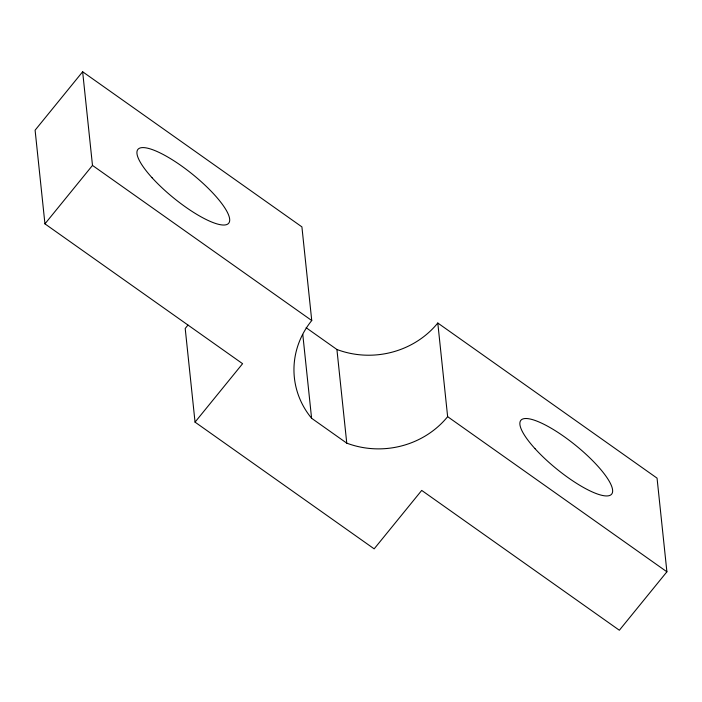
<?xml version="1.0" encoding="UTF-8"?>
<svg xmlns="http://www.w3.org/2000/svg" width="702" height="702" viewBox="0 0 702 702"><rect width="100%" height="100%" fill="white"/><g stroke="black" fill="none" stroke-linecap="round" stroke-linejoin="round"><path stroke-width="1.05" d="M666.9 571.797L447.639 416.672A85.802 80.204 -6 0 1 346.762 443.146L311.591 418.26A85.802 80.204 -6 0 1 311.749 320.542L301.913 226.886L82.643 71.762L35.1 130.203L44.946 223.859L242.594 363.689L195.042 422.13L374.166 548.85L421.709 490.408L619.357 630.238L666.9 571.797L657.054 478.141L437.794 323.017A85.802 80.204 -6 0 1 336.916 349.491L306.142 327.72M44.946 223.859L92.489 165.418L82.643 71.762M187.96 325.087L185.205 328.475L195.042 422.13M92.489 165.418L311.749 320.542M437.794 323.017L447.639 416.672M336.916 349.491L346.762 443.146M302.781 334.406L311.591 418.26M535.021 448.675A58.503 15.146 39.1 0 0 611.547 494.243A58.503 15.146 39.1 0 0 552.158 428.799A58.503 15.146 39.1 0 0 535.021 448.675M152.08 177.755A58.503 15.146 39.1 0 0 228.606 223.324A58.503 15.146 39.1 0 0 169.217 157.88A58.503 15.146 39.1 0 0 152.08 177.755"/></g></svg>
